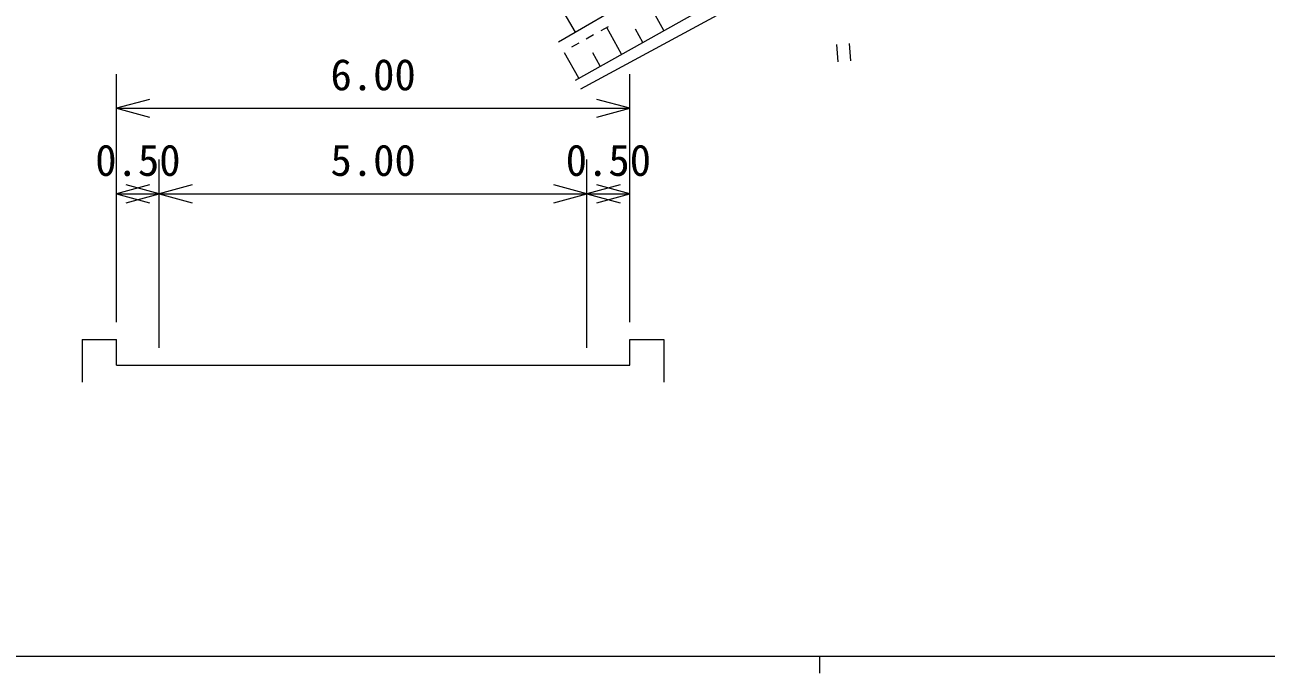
# Model space of a CAD drawing. Units: millimetres, scale not verified, with parts at other scales. Extents: x 40000 to 680000, y 20000 to 380000.
# Drawn here: x 121554 to 194112, y 204000 to 241880 of the extents above; entities that cross this region are included whole.
import ezdxf
from ezdxf.enums import TextEntityAlignment as Align

# ---------------------------------------------------------------- set-up
doc = ezdxf.new("R2010")
doc.units = ezdxf.units.MM
doc.header["$LTSCALE"] = 1000
for name, color, linetype, lineweight in [('M-BGD', 7, 'Continuous', 13), ('M-STR-HTXT', 7, 'Continuous', 13), ('M-TTL-BAND', 7, 'Continuous', 13)]:
    doc.layers.add(name, color=color, linetype=linetype, lineweight=lineweight)
doc.styles.add('ＭＳ ゴシック', font='')
doc.styles.get('ＭＳ ゴシック').set_extended_font_data('MS Gothic')

msp = doc.modelspace()

# ---------------------------------------------------------------- linework, layer by layer
at = {"layer": 'M-BGD'}
for p, q in [((165868, 248518), (152755, 240871)), ((168536, 246920), (153715, 238637)), ((168828, 246125), (154036, 238114)), ((158912, 241542), (158050, 243083)), ((153740, 241446), (152946, 242808)), ((155651, 241761), (155221, 241524)), ((156437, 240158), (155567, 241715)), ((157677, 240852), (157244, 241626)), ((154791, 241288), (154361, 241051)), ((153937, 238761), (153107, 240246)), ((153931, 240814), (153502, 240577)), ((155190, 239462), (154753, 240244)), ((169001, 240724), (169079, 239727)), ((169827, 239786), (169748, 240783))]:
    msp.add_line(p, q, dxfattribs=at)
at = {"layer": 'M-STR-HTXT'}
for p, q in [((126913, 224504), (126913, 239004)), ((156913, 224504), (156913, 239004)), ((128844, 237522), (126913, 237004)), ((156913, 237004), (154981, 237522)), ((126913, 237004), (156913, 237004)), ((126913, 237004), (128844, 236487)), ((154981, 236487), (156913, 237004)), ((129413, 223004), (129413, 234004)), ((154413, 223004), (154413, 234004)), ((128844, 232522), (126913, 232004)), ((129413, 232004), (127481, 232522)), ((131344, 232522), (129413, 232004)), ((154413, 232004), (152481, 232522)), ((156344, 232522), (154413, 232004)), ((156913, 232004), (154981, 232522)), ((126913, 232004), (129413, 232004)), ((126913, 232004), (128844, 231487)), ((127481, 231487), (129413, 232004)), ((129413, 232004), (154413, 232004)), ((129413, 232004), (131344, 231487)), ((152481, 231487), (154413, 232004)), ((154413, 232004), (156913, 232004)), ((154413, 232004), (156344, 231487)), ((154981, 231487), (156913, 232004)), ((124913, 223504), (126913, 223504)), ((124913, 223504), (124913, 221004)), ((126913, 222004), (126913, 223504)), ((156913, 222004), (156913, 223504)), ((156913, 223504), (158913, 223504)), ((158913, 223504), (158913, 221004)), ((126913, 222004), (129413, 222004)), ((129413, 222004), (154413, 222004)), ((154413, 222004), (156913, 222004))]:
    msp.add_line(p, q, dxfattribs=at)
at = {"layer": 'M-TTL-BAND'}
for p, q in [((40000, 205000), (579000, 205000)), ((168000, 205000), (168000, 204000))]:
    msp.add_line(p, q, dxfattribs=at)

# ---------------------------------------------------------------- texts
at = {"layer": 'M-STR-HTXT', "style": 'ＭＳ ゴシック'}
for s, p in [('6.00', (141913, 237504)), ('0.50', (128163, 232504)), ('5.00', (141913, 232504)), ('0.50', (155663, 232504))]:
    msp.add_text(s, height=1833, dxfattribs=at).set_placement(p, align=Align.BOTTOM_CENTER)

doc.saveas('drawing.dxf')
